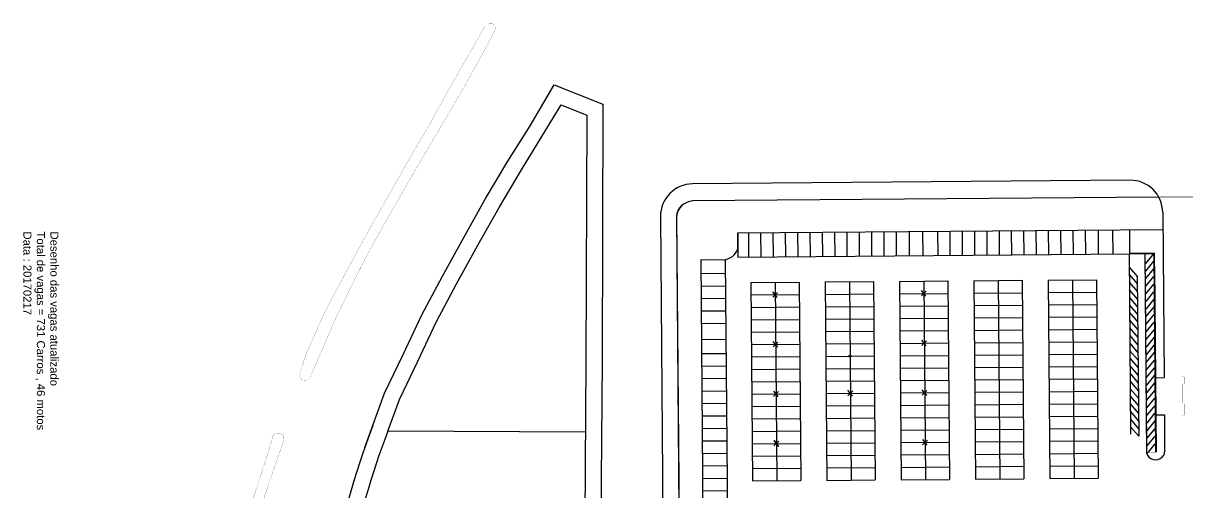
# Model space of a CAD drawing. Header units: metres. Extents: x -331 to 2982, y 362 to 2539.
# Drawn here: x 2528.7 to 2744.9, y 1398 to 1485.1 of the extents above; entities that cross this region are included whole.
import ezdxf

# ---------------------------------------------------------------- set-up
doc = ezdxf.new("R2010")
doc.units = ezdxf.units.M
doc.layers.get('0').update_dxf_attribs({"color": 251})
doc.layers.add('Pis', color=251, linetype='Continuous')
doc.styles.get("Standard").update_dxf_attribs({"font": 'arial.ttf', "height": 0.3})

msp = doc.modelspace()

# ---------------------------------------------------------------- linework, layer by layer
at = {"lineweight": 0}
msp.add_lwpolyline([(2835.976, 1453.544), (2739.49, 1452.841), (2739.49, 1452.841), (2652.917, 1452.119, 0.3769496), (2649.941, 1449.251), (2651.173, 1301.31, 0.3762131), (2692.518, 1267.281), (2886.962, 1268.097, 0.4142217)], format="xyb", dxfattribs=at)
at = {"layer": 'Pis'}
for p, q in [((2622.816, 1466.073), (2627.27, 1473.654)), ((2627.27, 1473.654), (2636.311, 1470.057)), ((2621.209, 1457.901), (2628.553, 1469.915)), ((2628.553, 1469.915), (2633.304, 1468.025)), ((2633.304, 1468.025), (2633.136, 1422.382)), ((2636.311, 1470.057), (2636.136, 1422.367)), ((2618.654, 1459.473), (2622.816, 1466.073)), ((2614.425, 1452.425), (2618.654, 1459.473)), ((2617.021, 1450.922), (2621.209, 1457.901)), ((2734.18, 1455.953), (2652.943, 1455.276)), ((2734.18, 1455.953), (2652.943, 1455.276)), ((2739.49, 1452.841), (2652.917, 1452.119)), ((2739.49, 1452.841), (2652.917, 1452.119)), ((2610.47, 1445.35), (2614.425, 1452.425)), ((2613.093, 1443.893), (2617.021, 1450.922)), ((2646.993, 1449.226), (2648.232, 1300.513)), ((2646.993, 1449.226), (2648.232, 1300.513)), ((2649.993, 1449.251), (2651.225, 1301.31)), ((2649.993, 1449.251), (2651.225, 1301.31)), ((2740.23, 1450.003), (2740.485, 1419.352)), ((2740.23, 1450.003), (2740.485, 1419.352)), ((2661.325, 1446.193), (2740.256, 1446.851)), ((2670.159, 1446.279), (2670.197, 1441.779)), ((2672.444, 1446.298), (2672.482, 1441.798)), ((2674.729, 1446.317), (2674.766, 1441.817)), ((2677.014, 1446.336), (2677.051, 1441.836)), ((2679.299, 1446.355), (2679.336, 1441.856)), ((2681.584, 1446.374), (2681.621, 1441.875)), ((2683.869, 1446.393), (2683.906, 1441.894)), ((2686.154, 1446.412), (2686.191, 1441.913)), ((2688.439, 1446.432), (2688.476, 1441.932)), ((2690.723, 1446.451), (2690.761, 1441.951)), ((2693.156, 1446.456), (2693.193, 1441.956)), ((2695.668, 1446.494), (2695.705, 1441.994)), ((2698.419, 1446.513), (2698.456, 1442.014)), ((2700.704, 1446.532), (2700.741, 1442.033)), ((2702.988, 1446.552), (2703.026, 1442.052)), ((2705.273, 1446.571), (2705.311, 1442.071)), ((2707.558, 1446.59), (2707.596, 1442.09)), ((2709.843, 1446.609), (2709.881, 1442.109)), ((2712.128, 1446.628), (2712.166, 1442.128)), ((2714.413, 1446.647), (2714.451, 1442.147)), ((2716.698, 1446.666), (2716.735, 1442.166)), ((2718.983, 1446.685), (2719.02, 1442.185)), ((2721.268, 1446.704), (2721.305, 1442.204)), ((2723.553, 1446.723), (2723.59, 1442.223)), ((2725.838, 1446.742), (2725.875, 1442.242)), ((2728.239, 1446.761), (2728.277, 1442.261)), ((2730.944, 1446.743), (2730.981, 1442.232)), ((2734.057, 1446.799), (2734.095, 1442.299)), ((2734.057, 1446.799), (2734.095, 1442.299)), ((2606.508, 1438.172), (2610.47, 1445.35)), ((2661.325, 1446.193), (2661.362, 1441.693)), ((2661.356, 1443.236), (2661.325, 1446.193)), ((2663.304, 1446.222), (2663.342, 1441.722)), ((2665.589, 1446.241), (2665.627, 1441.741)), ((2667.874, 1446.26), (2667.912, 1441.76)), ((2609.147, 1436.743), (2613.093, 1443.893)), ((2661.362, 1441.709), (2734.094, 1442.299)), ((2733.995, 1442.3), (2734.262, 1408.839)), ((2738.694, 1442.437), (2734.093, 1442.399)), ((2738.694, 1442.437), (2734.093, 1442.399)), ((2738.595, 1442.337), (2734.094, 1442.299)), ((2738.595, 1442.337), (2734.094, 1442.299)), ((2737.292, 1406.682), (2736.999, 1442.327)), ((2737.303, 1405.269), (2736.999, 1442.327)), ((2737.292, 1406.682), (2736.999, 1442.327)), ((2737.303, 1405.269), (2736.999, 1442.327)), ((2738.495, 1442.337), (2737.014, 1440.525)), ((2738.495, 1442.337), (2737.014, 1440.525)), ((2738.495, 1442.337), (2737.014, 1440.525)), ((2738.495, 1442.337), (2737.014, 1440.525)), ((2738.595, 1442.337), (2738.901, 1405.538)), ((2738.595, 1442.337), (2738.901, 1405.538)), ((2738.715, 1439.938), (2738.694, 1442.437)), ((2738.715, 1439.938), (2738.694, 1442.437)), ((2655.324, 1346.123), (2654.518, 1441.237)), ((2654.534, 1441.238), (2658.795, 1441.213)), ((2659.032, 1441.211), (2659.516, 1383.186)), ((2734.003, 1439.858), (2735.528, 1438.07)), ((2734.003, 1439.858), (2735.528, 1438.07)), ((2734.003, 1439.858), (2735.528, 1438.07)), ((2734.003, 1439.858), (2735.528, 1438.07)), ((2738.506, 1440.927), (2737.026, 1439.115)), ((2738.506, 1440.927), (2737.026, 1439.115)), ((2738.506, 1440.927), (2737.026, 1439.115)), ((2738.506, 1440.927), (2737.026, 1439.115)), ((2738.715, 1439.938), (2739.001, 1405.543)), ((2738.715, 1439.938), (2739.001, 1405.543)), ((2602.685, 1430.968), (2606.508, 1438.172)), ((2654.553, 1438.656), (2659.053, 1438.694)), ((2734.015, 1438.448), (2735.54, 1436.66)), ((2734.015, 1438.448), (2735.54, 1436.66)), ((2734.015, 1438.448), (2735.54, 1436.66)), ((2734.015, 1438.448), (2735.54, 1436.66)), ((2735.495, 1438.071), (2735.775, 1408.461)), ((2738.518, 1439.517), (2737.038, 1437.705)), ((2738.518, 1439.517), (2737.038, 1437.705)), ((2738.518, 1439.517), (2737.038, 1437.705)), ((2738.518, 1439.517), (2737.038, 1437.705)), ((2738.53, 1438.107), (2737.05, 1436.295)), ((2738.53, 1438.107), (2737.05, 1436.295)), ((2738.53, 1438.107), (2737.05, 1436.295)), ((2738.53, 1438.107), (2737.05, 1436.295)), ((2605.366, 1429.621), (2609.147, 1436.743)), ((2654.572, 1436.342), (2659.072, 1436.38)), ((2663.766, 1436.974), (2672.765, 1437.049)), ((2663.766, 1436.974), (2664.072, 1400.175)), ((2668.265, 1437.011), (2668.572, 1400.213)), ((2672.765, 1437.049), (2673.072, 1400.25)), ((2677.565, 1437.089), (2686.565, 1437.164)), ((2677.565, 1437.089), (2677.872, 1400.29)), ((2682.065, 1437.126), (2682.372, 1400.328)), ((2686.565, 1437.164), (2686.871, 1400.365)), ((2691.365, 1437.204), (2700.364, 1437.279)), ((2691.365, 1437.204), (2691.671, 1400.405)), ((2696.267, 1434.427), (2695.445, 1435.487)), ((2695.865, 1437.241), (2696.171, 1400.443)), ((2700.364, 1437.279), (2700.671, 1400.48)), ((2705.164, 1437.319), (2714.164, 1437.394)), ((2705.164, 1437.319), (2705.471, 1400.52)), ((2709.664, 1437.356), (2709.971, 1400.558)), ((2714.164, 1437.394), (2714.471, 1400.595)), ((2718.964, 1437.434), (2727.963, 1437.509)), ((2718.964, 1437.434), (2719.27, 1400.635)), ((2723.464, 1437.471), (2723.77, 1400.673)), ((2727.963, 1437.509), (2728.27, 1400.71)), ((2734.027, 1437.038), (2735.552, 1435.25)), ((2734.027, 1437.038), (2735.552, 1435.25)), ((2734.027, 1437.038), (2735.552, 1435.25)), ((2734.027, 1437.038), (2735.552, 1435.25)), ((2734.038, 1435.628), (2735.563, 1433.84)), ((2734.038, 1435.628), (2735.563, 1433.84)), ((2734.038, 1435.628), (2735.563, 1433.84)), ((2734.038, 1435.628), (2735.563, 1433.84)), ((2738.542, 1436.697), (2737.062, 1434.885)), ((2738.542, 1436.697), (2737.062, 1434.885)), ((2738.542, 1436.697), (2737.062, 1434.885)), ((2738.542, 1436.697), (2737.062, 1434.885)), ((2654.592, 1434.028), (2659.091, 1434.066)), ((2663.785, 1434.674), (2672.785, 1434.749)), ((2668.724, 1435.141), (2667.832, 1434.265)), ((2668.675, 1434.197), (2667.853, 1435.257)), ((2677.584, 1434.789), (2686.584, 1434.864)), ((2691.384, 1434.904), (2700.384, 1434.979)), ((2696.315, 1435.371), (2695.424, 1434.495)), ((2705.183, 1435.019), (2714.183, 1435.094)), ((2718.983, 1435.134), (2727.983, 1435.209)), ((2734.05, 1434.218), (2735.575, 1432.43)), ((2734.05, 1434.218), (2735.575, 1432.43)), ((2734.05, 1434.218), (2735.575, 1432.43)), ((2734.05, 1434.218), (2735.575, 1432.43)), ((2738.553, 1435.287), (2737.073, 1433.476)), ((2738.553, 1435.287), (2737.073, 1433.476)), ((2738.553, 1435.287), (2737.073, 1433.476)), ((2738.553, 1435.287), (2737.073, 1433.476)), ((2738.565, 1433.877), (2737.085, 1432.066)), ((2738.565, 1433.877), (2737.085, 1432.066)), ((2738.565, 1433.877), (2737.085, 1432.066)), ((2738.565, 1433.877), (2737.085, 1432.066)), ((2654.611, 1431.714), (2659.111, 1431.751)), ((2663.804, 1432.374), (2672.804, 1432.449)), ((2677.604, 1432.489), (2686.603, 1432.564)), ((2691.403, 1432.604), (2700.403, 1432.679)), ((2705.203, 1432.719), (2714.202, 1432.794)), ((2719.002, 1432.834), (2728.002, 1432.909)), ((2734.062, 1432.808), (2735.587, 1431.02)), ((2734.062, 1432.808), (2735.587, 1431.02)), ((2734.062, 1432.808), (2735.587, 1431.02)), ((2734.062, 1432.808), (2735.587, 1431.02)), ((2734.074, 1431.398), (2735.599, 1429.611)), ((2734.074, 1431.398), (2735.599, 1429.611)), ((2734.074, 1431.398), (2735.599, 1429.611)), ((2734.074, 1431.398), (2735.599, 1429.611)), ((2738.577, 1432.467), (2737.097, 1430.656)), ((2738.577, 1432.467), (2737.097, 1430.656)), ((2738.577, 1432.467), (2737.097, 1430.656)), ((2738.577, 1432.467), (2737.097, 1430.656)), ((2599.216, 1423.667), (2602.685, 1430.968)), ((2601.924, 1422.377), (2605.366, 1429.621)), ((2654.63, 1429.4), (2659.13, 1429.437)), ((2663.823, 1430.074), (2672.823, 1430.149)), ((2677.623, 1430.189), (2686.622, 1430.264)), ((2691.422, 1430.304), (2700.422, 1430.379)), ((2705.222, 1430.419), (2714.221, 1430.494)), ((2719.021, 1430.534), (2728.021, 1430.609)), ((2734.085, 1429.988), (2735.61, 1428.201)), ((2734.085, 1429.988), (2735.61, 1428.201)), ((2734.085, 1429.988), (2735.61, 1428.201)), ((2734.085, 1429.988), (2735.61, 1428.201)), ((2738.589, 1431.057), (2737.109, 1429.246)), ((2738.589, 1431.057), (2737.109, 1429.246)), ((2738.589, 1431.057), (2737.109, 1429.246)), ((2738.589, 1431.057), (2737.109, 1429.246)), ((2738.6, 1429.648), (2737.12, 1427.836)), ((2738.6, 1429.648), (2737.12, 1427.836)), ((2738.6, 1429.648), (2737.12, 1427.836)), ((2738.6, 1429.648), (2737.12, 1427.836)), ((2663.842, 1427.774), (2672.842, 1427.849)), ((2677.642, 1427.889), (2686.642, 1427.964)), ((2691.441, 1428.004), (2700.441, 1428.079)), ((2705.241, 1428.119), (2714.241, 1428.194)), ((2719.04, 1428.234), (2728.04, 1428.309)), ((2734.097, 1428.578), (2735.622, 1426.791)), ((2734.097, 1428.578), (2735.622, 1426.791)), ((2734.097, 1428.578), (2735.622, 1426.791)), ((2734.097, 1428.578), (2735.622, 1426.791)), ((2734.109, 1427.168), (2735.634, 1425.381)), ((2734.109, 1427.168), (2735.634, 1425.381)), ((2734.109, 1427.168), (2735.634, 1425.381)), ((2734.109, 1427.168), (2735.634, 1425.381)), ((2738.612, 1428.238), (2737.132, 1426.426)), ((2738.612, 1428.238), (2737.132, 1426.426)), ((2738.612, 1428.238), (2737.132, 1426.426)), ((2738.612, 1428.238), (2737.132, 1426.426)), ((2738.624, 1426.828), (2737.144, 1425.016)), ((2738.624, 1426.828), (2737.144, 1425.016)), ((2738.624, 1426.828), (2737.144, 1425.016)), ((2738.624, 1426.828), (2737.144, 1425.016)), ((2654.649, 1426.417), (2659.149, 1426.454)), ((2663.861, 1425.474), (2672.861, 1425.549)), ((2668.802, 1425.935), (2667.911, 1425.059)), ((2668.754, 1424.991), (2667.932, 1426.051)), ((2677.661, 1425.589), (2686.661, 1425.664)), ((2691.461, 1425.704), (2700.46, 1425.779)), ((2696.394, 1426.166), (2695.502, 1425.289)), ((2696.345, 1425.221), (2695.523, 1426.282)), ((2705.26, 1425.819), (2714.26, 1425.894)), ((2719.06, 1425.934), (2728.059, 1426.009)), ((2734.121, 1425.758), (2735.646, 1423.971)), ((2734.121, 1425.758), (2735.646, 1423.971)), ((2734.121, 1425.758), (2735.646, 1423.971)), ((2734.121, 1425.758), (2735.646, 1423.971)), ((2738.636, 1425.418), (2737.156, 1423.606)), ((2738.636, 1425.418), (2737.156, 1423.606)), ((2738.636, 1425.418), (2737.156, 1423.606)), ((2738.636, 1425.418), (2737.156, 1423.606)), ((2595.764, 1416.444), (2599.216, 1423.667)), ((2654.669, 1423.81), (2659.168, 1423.847)), ((2663.881, 1423.174), (2672.88, 1423.249)), ((2677.68, 1423.289), (2686.68, 1423.364)), ((2691.48, 1423.404), (2700.479, 1423.479)), ((2705.279, 1423.519), (2714.279, 1423.594)), ((2719.079, 1423.634), (2728.078, 1423.709)), ((2734.133, 1424.348), (2735.657, 1422.561)), ((2734.133, 1424.348), (2735.657, 1422.561)), ((2734.133, 1424.348), (2735.657, 1422.561)), ((2734.133, 1424.348), (2735.657, 1422.561)), ((2734.144, 1422.938), (2735.669, 1421.151)), ((2734.144, 1422.938), (2735.669, 1421.151)), ((2734.144, 1422.938), (2735.669, 1421.151)), ((2734.144, 1422.938), (2735.669, 1421.151)), ((2738.648, 1424.008), (2737.167, 1422.196)), ((2738.648, 1424.008), (2737.167, 1422.196)), ((2738.648, 1424.008), (2737.167, 1422.196)), ((2738.648, 1424.008), (2737.167, 1422.196)), ((2738.659, 1422.598), (2737.179, 1420.786)), ((2738.659, 1422.598), (2737.179, 1420.786)), ((2738.659, 1422.598), (2737.179, 1420.786)), ((2738.659, 1422.598), (2737.179, 1420.786)), ((2598.533, 1415.28), (2601.924, 1422.377)), ((2633.136, 1422.382), (2632.864, 1382.487)), ((2636.136, 1422.367), (2635.864, 1382.474)), ((2654.688, 1421.495), (2659.188, 1421.533)), ((2663.9, 1420.874), (2672.899, 1420.949)), ((2677.699, 1420.989), (2686.699, 1421.064)), ((2691.499, 1421.104), (2700.499, 1421.179)), ((2705.298, 1421.219), (2714.298, 1421.294)), ((2719.098, 1421.334), (2728.098, 1421.409)), ((2734.156, 1421.528), (2735.681, 1419.741)), ((2734.156, 1421.528), (2735.681, 1419.741)), ((2734.156, 1421.528), (2735.681, 1419.741)), ((2734.156, 1421.528), (2735.681, 1419.741)), ((2738.671, 1421.188), (2737.191, 1419.376)), ((2738.671, 1421.188), (2737.191, 1419.376)), ((2738.671, 1421.188), (2737.191, 1419.376)), ((2738.671, 1421.188), (2737.191, 1419.376)), ((2654.707, 1419.181), (2659.207, 1419.219)), ((2663.919, 1418.575), (2672.919, 1418.65)), ((2677.718, 1418.69), (2686.718, 1418.765)), ((2691.518, 1418.805), (2700.518, 1418.879)), ((2705.318, 1418.919), (2714.317, 1418.994)), ((2719.117, 1419.034), (2728.117, 1419.109)), ((2734.168, 1420.118), (2735.693, 1418.331)), ((2734.168, 1420.118), (2735.693, 1418.331)), ((2734.168, 1420.118), (2735.693, 1418.331)), ((2734.168, 1420.118), (2735.693, 1418.331)), ((2734.18, 1418.708), (2735.705, 1416.921)), ((2734.18, 1418.708), (2735.705, 1416.921)), ((2734.18, 1418.708), (2735.705, 1416.921)), ((2734.18, 1418.708), (2735.705, 1416.921)), ((2738.683, 1419.778), (2737.203, 1417.966)), ((2738.683, 1419.778), (2737.203, 1417.966)), ((2738.683, 1419.778), (2737.203, 1417.966)), ((2738.683, 1419.778), (2737.203, 1417.966)), ((2738.695, 1418.368), (2737.214, 1416.556)), ((2738.695, 1418.368), (2737.214, 1416.556)), ((2738.695, 1418.368), (2737.214, 1416.556)), ((2738.695, 1418.368), (2737.214, 1416.556)), ((2738.786, 1419.337), (2740.485, 1419.352)), ((2738.786, 1419.337), (2740.485, 1419.352)), ((2592.098, 1406.412), (2595.764, 1416.444)), ((2654.726, 1416.867), (2659.226, 1416.905)), ((2663.938, 1416.275), (2672.938, 1416.35)), ((2668.881, 1416.748), (2667.989, 1415.871)), ((2668.832, 1415.803), (2668.01, 1416.864)), ((2677.738, 1416.39), (2686.737, 1416.465)), ((2682.675, 1416.876), (2681.784, 1415.999)), ((2682.627, 1415.932), (2681.805, 1416.992)), ((2691.537, 1416.505), (2700.537, 1416.58)), ((2696.473, 1416.978), (2695.581, 1416.102)), ((2696.424, 1416.034), (2695.602, 1417.094)), ((2705.337, 1416.62), (2714.336, 1416.695)), ((2719.136, 1416.735), (2728.136, 1416.81)), ((2734.191, 1417.298), (2735.716, 1415.511)), ((2734.191, 1417.298), (2735.716, 1415.511)), ((2734.191, 1417.298), (2735.716, 1415.511)), ((2734.191, 1417.298), (2735.716, 1415.511)), ((2738.706, 1416.958), (2737.226, 1415.146)), ((2738.706, 1416.958), (2737.226, 1415.146)), ((2738.706, 1416.958), (2737.226, 1415.146)), ((2738.706, 1416.958), (2737.226, 1415.146)), ((2596.382, 1409.393), (2598.533, 1415.28)), ((2654.746, 1414.553), (2659.246, 1414.591)), ((2663.957, 1413.975), (2672.957, 1414.05)), ((2677.757, 1414.09), (2686.756, 1414.165)), ((2691.556, 1414.205), (2700.556, 1414.28)), ((2705.356, 1414.32), (2714.356, 1414.395)), ((2719.155, 1414.435), (2728.155, 1414.51)), ((2734.203, 1415.888), (2735.728, 1414.101)), ((2734.203, 1415.888), (2735.728, 1414.101)), ((2734.203, 1415.888), (2735.728, 1414.101)), ((2734.203, 1415.888), (2735.728, 1414.101)), ((2734.215, 1414.478), (2735.74, 1412.691)), ((2734.215, 1414.478), (2735.74, 1412.691)), ((2734.215, 1414.478), (2735.74, 1412.691)), ((2734.215, 1414.478), (2735.74, 1412.691)), ((2738.718, 1415.548), (2737.238, 1413.736)), ((2738.718, 1415.548), (2737.238, 1413.736)), ((2738.718, 1415.548), (2737.238, 1413.736)), ((2738.718, 1415.548), (2737.238, 1413.736)), ((2738.73, 1414.138), (2737.25, 1412.326)), ((2738.73, 1414.138), (2737.25, 1412.326)), ((2738.73, 1414.138), (2737.25, 1412.326)), ((2738.73, 1414.138), (2737.25, 1412.326)), ((2654.765, 1412.239), (2659.265, 1412.276)), ((2663.976, 1411.675), (2672.976, 1411.75)), ((2677.776, 1411.79), (2686.776, 1411.865)), ((2691.575, 1411.905), (2700.575, 1411.98)), ((2705.375, 1412.02), (2714.375, 1412.095)), ((2719.175, 1412.135), (2728.174, 1412.21)), ((2734.227, 1413.069), (2735.752, 1411.281)), ((2734.227, 1413.069), (2735.752, 1411.281)), ((2734.227, 1413.069), (2735.752, 1411.281)), ((2734.227, 1413.069), (2735.752, 1411.281)), ((2738.742, 1412.728), (2737.261, 1410.916)), ((2738.742, 1412.728), (2737.261, 1410.916)), ((2738.742, 1412.728), (2737.261, 1410.916)), ((2738.742, 1412.728), (2737.261, 1410.916)), ((2738.844, 1412.438), (2740.543, 1412.452)), ((2738.844, 1412.438), (2740.543, 1412.452)), ((2740.543, 1412.452), (2740.593, 1405.508)), ((2740.543, 1412.452), (2740.593, 1405.508)), ((2654.784, 1409.925), (2659.284, 1409.962)), ((2677.795, 1409.49), (2686.795, 1409.565)), ((2691.595, 1409.605), (2700.594, 1409.68)), ((2705.394, 1409.72), (2714.394, 1409.795)), ((2719.194, 1409.835), (2728.193, 1409.91)), ((2734.238, 1411.659), (2735.763, 1409.871)), ((2734.238, 1411.659), (2735.763, 1409.871)), ((2734.238, 1411.659), (2735.763, 1409.871)), ((2734.238, 1411.659), (2735.763, 1409.871)), ((2734.25, 1410.249), (2735.775, 1408.461)), ((2734.25, 1410.249), (2735.775, 1408.461)), ((2734.25, 1410.249), (2735.775, 1408.461)), ((2734.25, 1410.249), (2735.775, 1408.461)), ((2738.753, 1411.318), (2737.273, 1409.506)), ((2738.753, 1411.318), (2737.273, 1409.506)), ((2738.753, 1411.318), (2737.273, 1409.506)), ((2738.753, 1411.318), (2737.273, 1409.506)), ((2738.765, 1409.908), (2737.285, 1408.096)), ((2738.765, 1409.908), (2737.285, 1408.096)), ((2738.765, 1409.908), (2737.285, 1408.096)), ((2738.765, 1409.908), (2737.285, 1408.096)), ((2633.046, 1409.232), (2596.382, 1409.393)), ((2654.804, 1407.611), (2659.303, 1407.648)), ((2663.996, 1409.375), (2672.995, 1409.45)), ((2668.958, 1407.548), (2668.066, 1406.671)), ((2668.909, 1406.604), (2668.087, 1407.664)), ((2668.087, 1407.664), (2668.515, 1407.112)), ((2668.515, 1407.112), (2668.958, 1407.548)), ((2691.614, 1407.305), (2700.614, 1407.38)), ((2696.549, 1407.778), (2695.658, 1406.902)), ((2696.501, 1406.834), (2695.679, 1407.894)), ((2705.413, 1407.42), (2714.413, 1407.495)), ((2719.213, 1407.535), (2728.213, 1407.61)), ((2738.777, 1408.498), (2737.297, 1406.686)), ((2738.777, 1408.498), (2737.297, 1406.686)), ((2738.777, 1408.498), (2737.297, 1406.686)), ((2738.777, 1408.498), (2737.297, 1406.686)), ((2654.823, 1405.297), (2659.323, 1405.334)), ((2664.015, 1407.075), (2673.014, 1407.15)), ((2668.515, 1407.112), (2668.909, 1406.604)), ((2677.814, 1407.19), (2686.814, 1407.265)), ((2719.232, 1405.235), (2728.232, 1405.31)), ((2737.514, 1405.526), (2737.303, 1405.269)), ((2737.514, 1405.526), (2737.303, 1405.269)), ((2737.304, 1405.215), (2737.303, 1405.269)), ((2737.304, 1405.215), (2737.303, 1405.269)), ((2738.789, 1407.088), (2737.514, 1405.526)), ((2738.789, 1407.088), (2737.514, 1405.526)), ((2664.034, 1404.775), (2673.034, 1404.85)), ((2677.833, 1404.89), (2686.833, 1404.965)), ((2691.633, 1405.005), (2700.633, 1405.08)), ((2705.433, 1405.12), (2714.432, 1405.195)), ((2654.842, 1402.982), (2659.342, 1403.02)), ((2664.053, 1402.475), (2673.053, 1402.55)), ((2677.853, 1402.59), (2686.852, 1402.665)), ((2691.652, 1402.705), (2700.652, 1402.78)), ((2705.452, 1402.82), (2714.451, 1402.895)), ((2719.251, 1402.935), (2728.251, 1403.01)), ((2654.861, 1400.668), (2659.361, 1400.706)), ((2664.072, 1400.175), (2673.072, 1400.25)), ((2677.872, 1400.29), (2686.871, 1400.365)), ((2691.671, 1400.405), (2700.671, 1400.48)), ((2705.471, 1400.52), (2714.471, 1400.595)), ((2719.27, 1400.635), (2728.27, 1400.71)), ((2654.881, 1398.354), (2659.381, 1398.392))]:
    msp.add_line(p, q, dxfattribs=at)
at = {"layer": 'Pis', "const_width": 0.03}
msp.add_lwpolyline([(2584.672, 1425.748), (2586.884, 1430.749), (2589.603, 1436.326), (2592.658, 1442.372), (2596.263, 1448.816), (2600.765, 1456.666), (2605.805, 1465.187), (2610.741, 1473.6), (2615.701, 1482.618), (2616.33, 1483.958), (2616.254, 1484.58), (2615.683, 1485.033), (2614.936, 1485.052), (2614.479, 1484.601), (2614.174, 1484.136), (2612.188, 1480.611), (2608.161, 1473.645), (2604.354, 1466.71), (2599.968, 1459.23), (2596.076, 1452.353), (2592.193, 1445.526), (2588.403, 1438.51), (2584.622, 1431.41), (2581.266, 1423.906), (2579.931, 1419.857), (2580.203, 1419.109), (2580.627, 1418.773), (2581.401, 1418.857), (2581.853, 1419.161), (2582.131, 1419.902), (2583.442, 1422.857)], close=True, dxfattribs=at)
msp.add_lwpolyline([(2835.976, 1453.544), (2739.49, 1452.841), (2739.49, 1452.841), (2652.917, 1452.119, 0.3769496), (2649.941, 1449.251), (2651.173, 1301.31, 0.3762131), (2692.518, 1267.281), (2886.962, 1268.097, 0.4142217)], format="xyb", dxfattribs=at)
msp.add_lwpolyline([(2744.343, 1412.681), (2744.285, 1419.383, 1), (2743.885, 1419.38), (2743.943, 1412.48, 1), (2744.343, 1412.484, -0.004166)], format="xyb", close=True, dxfattribs=at)
msp.add_lwpolyline([(2744.343, 1412.681), (2744.285, 1419.383, 1), (2743.885, 1419.38), (2743.943, 1412.48, 1), (2744.343, 1412.484, -0.004166)], format="xyb", close=True, dxfattribs=at)
for points in [[(2571.076, 1390.198), (2574.755, 1401.135), (2577.005, 1407.496), (2577.083, 1408.327), (2576.766, 1408.829), (2576.189, 1409), (2575.317, 1408.867), (2574.958, 1408.353), (2574.841, 1407.781), (2574.652, 1407.083), (2573.115, 1402.251), (2569.813, 1392.216)], [(2737.514, 1405.526), (2738.901, 1405.538)], [(2737.514, 1405.526), (2738.901, 1405.538)]]:
    msp.add_lwpolyline(points, dxfattribs=at)
at = {"layer": 'Pis'}
msp.add_circle((2682.18, 1423.327), 0.185, dxfattribs=at)
for centre, radius, start, end in [((2652.993, 1449.276), 6, 90.47739, 180.47739), ((2652.993, 1449.276), 6, 90.47739, 180.47739), ((2734.23, 1449.953), 6, 0.47739, 90.47739), ((2734.23, 1449.953), 6, 0.47739, 90.47739), ((2653.113, 1448.992), 3.131, 92.63846, 175.25411), ((2653.113, 1448.992), 3.131, 92.63846, 175.25411), ((2658.454, 1444.283), 3.085, 275.38196, 340.16165), ((2737.423, 1355.346), 154.043, 159.03298, 180.52484), ((2737.423, 1355.346), 151.043, 159.03298, 178.45973), ((2737.804, 1405.219), 0.5, 180.46943, 213.38114), ((2737.804, 1405.219), 0.5, 180.46943, 213.38114), ((2739.593, 1405.5), 1, 327.11433, 0.41045), ((2739.593, 1405.5), 1, 327.11433, 0.41045), ((2738.945, 1405.971), 1.867, 213.38114, 268.75779), ((2738.945, 1405.971), 1.867, 213.38114, 268.75779), ((2738.864, 1405.971), 1.867, 271.24221, 327.11433), ((2738.864, 1405.971), 1.867, 271.24221, 327.11433)]:
    msp.add_arc(centre, radius, start, end, dxfattribs=at)

# ---------------------------------------------------------------- texts
at = {"layer": 'Pis', "insert": (2531.953, 1446.45), "char_height": 1.5, "width": 39.31165, "attachment_point": 4, "rotation": 270}
msp.add_mtext('{\\C256;Desenho das vagas atualizado\\PTotal de vagas = 731 Carros , 46 motos\\PData : 20170217}', dxfattribs=at)

doc.saveas('drawing.dxf')
